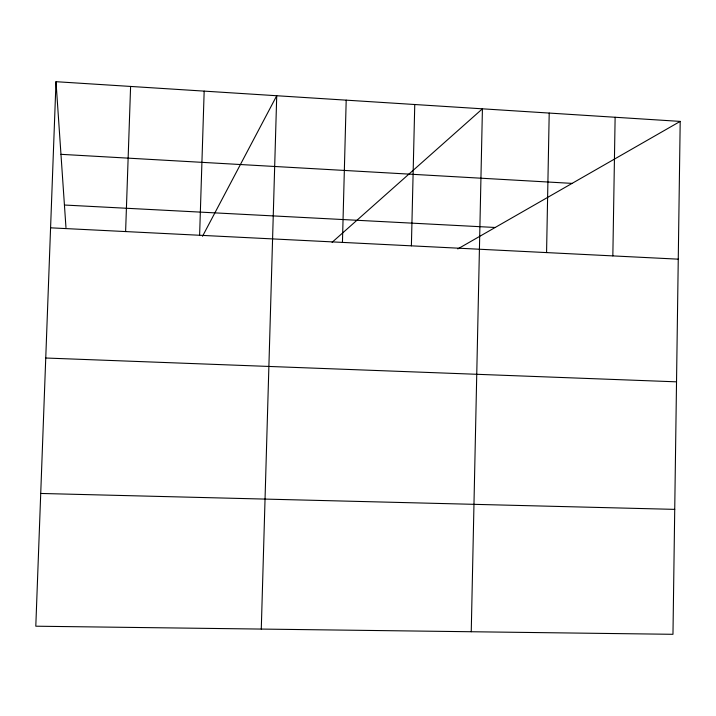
<?xml version="1.0" encoding="UTF-8"?>
<svg xmlns="http://www.w3.org/2000/svg" width="716" height="716" viewBox="0 0 716 716"><rect width="100%" height="100%" fill="white"/><g stroke="black" fill="none" stroke-linecap="round" stroke-linejoin="round"><path stroke-width="1.07" d="M680.2 121.398L672.968 634.304L35.8 626.205L56 81.696L680.2 121.398L457.775 248.926M612.842 255.898L615.125 117.263M546.568 252.587L549.208 113.065M471.244 631.736L482.423 108.823L332.081 242.33M411.387 245.839L414.761 104.518M342.445 242.393L346.195 100.159M261.277 629.069L276.725 95.738L202.521 236.289M199.612 235.26L204.167 91.12M125.613 231.572L130.598 86.439M40.723 493.458L674.732 509.371M45.752 358.018L676.53 381.834M50.576 227.822L678.258 259.165M64.431 205.027L495.177 227.482M60.967 154.325L572.093 183.386M56 81.696L65.97 227.581"/></g></svg>
